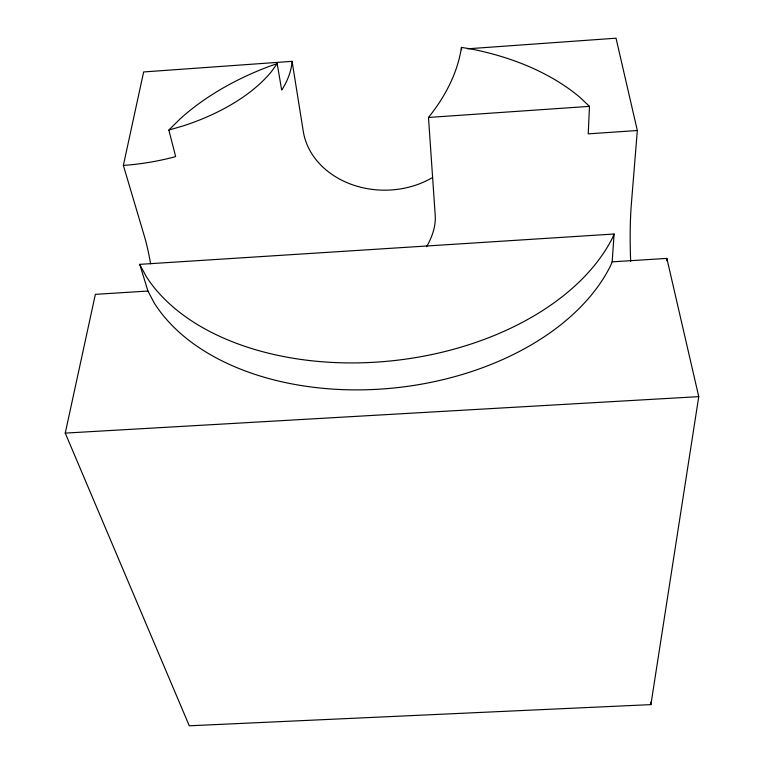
<?xml version="1.0" encoding="UTF-8"?>
<svg xmlns="http://www.w3.org/2000/svg" width="764" height="764" viewBox="0 0 764 764"><rect width="100%" height="100%" fill="white"/><g stroke="black" fill="none" stroke-linecap="round" stroke-linejoin="round"><path stroke-width="1.15" d="M426.579 246.743C431.841 237.575 435.661 227.242 435.299 216.546L428.489 117.455C444.791 97.219 457.579 73.334 461.437 47.416L469.793 48.734A249.169 158.769 -6.4 0 1 579.79 97.219L589.483 106.358L588.223 133.853L637.329 130.52L631.379 203.787A94.822 14.535 87.3 0 0 630.672 261.422M612.165 261.842L614.103 234.013L139.745 264.354L147.939 291.046L154.166 302.85A244.002 159.036 -6.4 0 0 386.498 388.666A244.002 159.036 -6.4 0 0 610.541 265.776L612.165 261.842L666.848 258.404L698.754 396.64L650.89 704.618L189.281 725.8L65.246 433.102L95.366 294.35L147.939 291.046M666.59 260.744L666.848 258.404M150.594 263.819A92.96 23.569 85.4 0 0 144.167 235.484L123.357 165.396L143.651 71.95L292.087 61.34L303.289 131.446A82.13 67.604 -0.1 0 0 432.625 177.458M614.103 234.013L612.451 237.957A249.169 158.769 -6.4 0 1 383.213 361.63A249.169 158.769 -6.4 0 1 146.019 276.157L139.745 264.354M292.087 61.34A151.444 83.276 -11.7 0 1 282.441 88.996L281.677 90.076L277.189 63.66L271.258 71.826A154.194 82.608 -11.6 0 1 183.647 125.754L168.854 130.071L175.644 156.553L173.867 157.078A151.444 83.276 -11.7 0 1 123.357 165.396M168.854 130.071L180.094 118.897A249.169 158.769 -6.4 0 1 270.103 66.057L277.189 63.66M467.415 48.82L616.023 38.2L637.329 130.52M428.489 117.455L589.483 106.358M65.246 433.102L698.754 396.64M650.508 702.259L650.89 704.618M461.437 47.416L461.542 49.746"/></g></svg>
